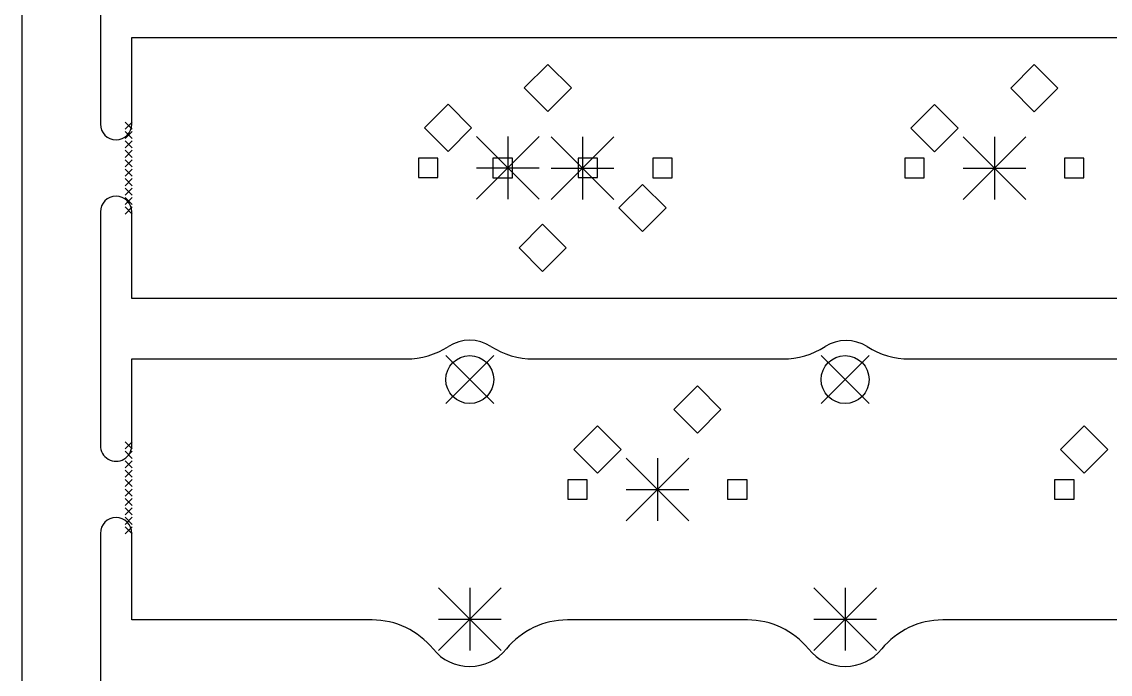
# Model space of a CAD drawing. Extents: x -31 to 357, y -136 to 35.
# Drawn here: x -28.5 to 40.7, y -92.4 to -50.9 of the extents above; entities that cross this region are included whole.
import ezdxf

# ---------------------------------------------------------------- set-up
doc = ezdxf.new("R2010")
doc.units = 0
doc.layers.add('BLACK', color=7, linetype='CONTINUOUS')

msp = doc.modelspace()

# ---------------------------------------------------------------- linework, layer by layer
at = {"layer": 'BLACK', "linetype": 'CONTINUOUS'}
for p, q in [((-28.525, 32.925), (-28.525, -106.985)), ((-23.525, -43.2073), (-23.525, -57.4044)), ((-21.525, -51.8983), (96.2774, -51.8983)), ((-21.525, -57.4044), (-21.525, -51.8983)), ((4.94, -53.6058), (3.44, -55.1058)), ((6.44, -55.1058), (4.94, -53.6058)), ((35.8775, -53.6183), (34.3775, -55.1183)), ((37.3775, -55.1183), (35.8775, -53.6183)), ((3.44, -55.1058), (4.94, -56.6058)), ((4.94, -56.6058), (6.44, -55.1058)), ((34.3775, -55.1183), (35.8775, -56.6183)), ((35.8775, -56.6183), (37.3775, -55.1183)), ((-1.41, -56.1458), (-2.91, -57.6458)), ((0.09, -57.6458), (-1.41, -56.1458)), ((29.5275, -56.1583), (28.0275, -57.6583)), ((31.0275, -57.6583), (29.5275, -56.1583)), ((-21.95, -57.2733), (-21.5, -57.7233)), ((-21.5, -57.2733), (-21.95, -57.7233)), ((-21.95, -57.8733), (-21.5, -58.3233)), ((-21.5, -57.8733), (-21.95, -58.3233)), ((-2.91, -57.6458), (-1.41, -59.1458)), ((-1.41, -59.1458), (0.09, -57.6458)), ((28.0275, -57.6583), (29.5275, -59.1583)), ((29.5275, -59.1583), (31.0275, -57.6583)), ((-21.95, -58.4733), (-21.5, -58.9233)), ((-21.5, -58.4733), (-21.95, -58.9233)), ((0.4061, -58.1919), (4.3939, -62.1797)), ((4.3939, -58.1919), (0.4061, -62.1797)), ((2.4, -58.1919), (2.4, -62.1797)), ((5.14985, -58.2044), (9.13765, -62.1922)), ((9.13765, -58.2044), (5.14985, -62.1922)), ((7.14375, -58.2044), (7.14375, -62.1922)), ((31.3436, -58.2044), (35.3314, -62.1922)), ((35.3314, -58.2044), (31.3436, -62.1922)), ((33.3375, -58.2044), (33.3375, -62.1922)), ((-21.95, -59.0733), (-21.5, -59.5233)), ((-21.5, -59.0733), (-21.95, -59.5233)), ((-21.95, -59.6733), (-21.5, -60.1233)), ((-21.5, -59.6733), (-21.95, -60.1233)), ((-2.06128, -59.5671), (-3.29872, -59.5671)), ((-3.29872, -59.5671), (-3.29872, -60.8045)), ((-2.06128, -60.8045), (-2.06128, -59.5671)), ((0.4061, -60.1858), (4.3939, -60.1858)), ((2.68247, -59.5796), (1.44503, -59.5796)), ((1.44503, -59.5796), (1.44503, -60.817)), ((2.68247, -60.817), (2.68247, -59.5796)), ((5.14985, -60.1983), (9.13765, -60.1983)), ((8.09872, -59.5671), (6.86128, -59.5671)), ((6.86128, -59.5671), (6.86128, -60.8045)), ((8.09872, -60.8045), (8.09872, -59.5671)), ((12.8425, -59.5796), (11.605, -59.5796)), ((11.605, -59.5796), (11.605, -60.817)), ((12.8425, -60.817), (12.8425, -59.5796)), ((28.8762, -59.5796), (27.6388, -59.5796)), ((27.6388, -59.5796), (27.6388, -60.817)), ((28.8762, -60.817), (28.8762, -59.5796)), ((31.3436, -60.1983), (35.3314, -60.1983)), ((39.0362, -59.5796), (37.7988, -59.5796)), ((37.7988, -59.5796), (37.7988, -60.817)), ((39.0362, -60.817), (39.0362, -59.5796)), ((-21.95, -60.2733), (-21.5, -60.7233)), ((-21.5, -60.2733), (-21.95, -60.7233)), ((-21.95, -60.8733), (-21.5, -61.3233)), ((-21.5, -60.8733), (-21.95, -61.3233)), ((-3.29872, -60.8045), (-2.06128, -60.8045)), ((1.44503, -60.817), (2.68247, -60.817)), ((6.86128, -60.8045), (8.09872, -60.8045)), ((11.605, -60.817), (12.8425, -60.817)), ((27.6388, -60.817), (28.8762, -60.817)), ((37.7988, -60.817), (39.0362, -60.817)), ((-21.95, -61.4733), (-21.5, -61.9233)), ((-21.5, -61.4733), (-21.95, -61.9233)), ((10.9537, -61.2383), (9.45375, -62.7383)), ((12.4537, -62.7383), (10.9537, -61.2383)), ((-21.95, -62.0733), (-21.5, -62.5233)), ((-21.5, -62.0733), (-21.95, -62.5233)), ((-23.525, -62.9923), (-23.525, -77.8413)), ((-21.95, -62.6733), (-21.5, -63.1233)), ((-21.5, -62.6733), (-21.95, -63.1233)), ((-21.525, -68.4983), (-21.525, -62.9923)), ((9.45375, -62.7383), (10.9537, -64.2383)), ((10.9537, -64.2383), (12.4537, -62.7383)), ((4.60375, -63.7783), (3.10375, -65.2783)), ((6.10375, -65.2783), (4.60375, -63.7783)), ((3.10375, -65.2783), (4.60375, -66.7783)), ((4.60375, -66.7783), (6.10375, -65.2783)), ((96.2774, -68.4983), (-21.525, -68.4983)), ((-21.525, -72.3353), (-4.07783, -72.3353)), ((-21.525, -77.8413), (-21.525, -72.3353)), ((-1.55575, -72.1263), (1.49225, -75.1743)), ((1.49225, -72.1263), (-1.55575, -75.1743)), ((4.01433, -72.3353), (19.8837, -72.3353)), ((22.3202, -72.1263), (25.3682, -75.1743)), ((25.3682, -72.1263), (22.3202, -75.1743)), ((27.9288, -72.3353), (96.2774, -72.3353)), ((14.4462, -74.0553), (12.9462, -75.5553)), ((15.9462, -75.5553), (14.4462, -74.0553)), ((12.9462, -75.5553), (14.4462, -77.0553)), ((14.4462, -77.0553), (15.9462, -75.5553)), ((8.09625, -76.5953), (6.59625, -78.0953)), ((9.59625, -78.0953), (8.09625, -76.5953)), ((39.0525, -76.5953), (37.5525, -78.0953)), ((40.5525, -78.0953), (39.0525, -76.5953)), ((-21.95, -77.6103), (-21.5, -78.0603)), ((-21.5, -77.6103), (-21.95, -78.0603)), ((-21.95, -78.2103), (-21.5, -78.6603)), ((-21.5, -78.2103), (-21.95, -78.6603)), ((6.59625, -78.0953), (8.09625, -79.5953)), ((8.09625, -79.5953), (9.59625, -78.0953)), ((37.5525, -78.0953), (39.0525, -79.5953)), ((39.0525, -79.5953), (40.5525, -78.0953)), ((-21.95, -78.8103), (-21.5, -79.2603)), ((-21.5, -78.8103), (-21.95, -79.2603)), ((9.91235, -78.6414), (13.9002, -82.6292)), ((13.9002, -78.6414), (9.91235, -82.6292)), ((11.9062, -78.6414), (11.9062, -82.6292)), ((-21.95, -79.4103), (-21.5, -79.8603)), ((-21.5, -79.4103), (-21.95, -79.8603)), ((-21.95, -80.0103), (-21.5, -80.4603)), ((-21.5, -80.0103), (-21.95, -80.4603)), ((7.44497, -80.0166), (6.20753, -80.0166)), ((6.20753, -80.0166), (6.20753, -81.254)), ((7.44497, -81.254), (7.44497, -80.0166)), ((17.605, -80.0166), (16.3675, -80.0166)), ((16.3675, -80.0166), (16.3675, -81.254)), ((17.605, -81.254), (17.605, -80.0166)), ((38.4012, -80.0166), (37.1638, -80.0166)), ((37.1638, -80.0166), (37.1638, -81.254)), ((38.4012, -81.254), (38.4012, -80.0166)), ((-21.95, -80.6103), (-21.5, -81.0603)), ((-21.5, -80.6103), (-21.95, -81.0603)), ((9.91235, -80.6353), (13.9002, -80.6353)), ((-21.95, -81.2103), (-21.5, -81.6603)), ((-21.5, -81.2103), (-21.95, -81.6603)), ((6.20753, -81.254), (7.44497, -81.254)), ((16.3675, -81.254), (17.605, -81.254)), ((37.1638, -81.254), (38.4012, -81.254)), ((-21.95, -81.8103), (-21.5, -82.2603)), ((-21.5, -81.8103), (-21.95, -82.2603)), ((-21.95, -82.4103), (-21.5, -82.8603)), ((-21.5, -82.4103), (-21.95, -82.8603)), ((-21.95, -83.0103), (-21.5, -83.4603)), ((-21.5, -83.0103), (-21.95, -83.4603)), ((-23.525, -83.4293), (-23.525, -98.3913)), ((-21.525, -88.9353), (-21.525, -83.4293)), ((-2.02565, -86.8964), (1.96215, -90.8842)), ((1.96215, -86.8964), (-2.02565, -90.8842)), ((-0.03175, -86.8964), (-0.03175, -90.8842)), ((21.8503, -86.8964), (25.8381, -90.8842)), ((25.8381, -86.8964), (21.8503, -90.8842)), ((23.8442, -86.8964), (23.8442, -90.8842)), ((-6.24045, -88.9353), (-21.525, -88.9353)), ((-2.02565, -88.8903), (1.96215, -88.8903)), ((17.6355, -88.9353), (6.17695, -88.9353)), ((21.8503, -88.8903), (25.8381, -88.8903)), ((73.7454, -88.9353), (30.053, -88.9353))]:
    msp.add_line(p, q, dxfattribs=at)
at = {"layer": 'BLACK'}
for centre in [(-0.03175, -73.6503), (23.8442, -73.6503)]:
    msp.add_circle(centre, 1.524, dxfattribs=at)
for centre, radius, start, end in [((-22.525, -57.4044), 1, -180, 0), ((-22.525, -62.9923), 1, -360, -180), ((-0.03175, -73.6503), 2.5, 57.3519, 122.648), ((23.9062, -73.6653), 2.5, 57.565, 122.435), ((-4.07783, -67.3353), 5.00001, -90, -57.3519), ((4.01433, -67.3353), 5.00001, -122.648, -90), ((19.8837, -67.3353), 5.00001, -90.0003, -57.5654), ((27.9288, -67.3353), 5.00003, -122.435, -89.9997), ((-22.525, -77.8413), 1, -180, 0.00045837), ((-22.525, -83.4293), 1, 0, 180), ((-6.24045, -93.9353), 5, 39.0962, 90), ((6.17695, -93.9353), 5, 90, 140.904), ((17.6355, -93.9353), 5, 39.0962, 90), ((30.0529, -93.9353), 5, 90, 140.904), ((-0.03175, -88.8903), 3, -140.904, -39.0962), ((23.8442, -88.8903), 3, -140.904, -39.0962)]:
    msp.add_arc(centre, radius, start, end, dxfattribs=at)

doc.saveas('drawing.dxf')
